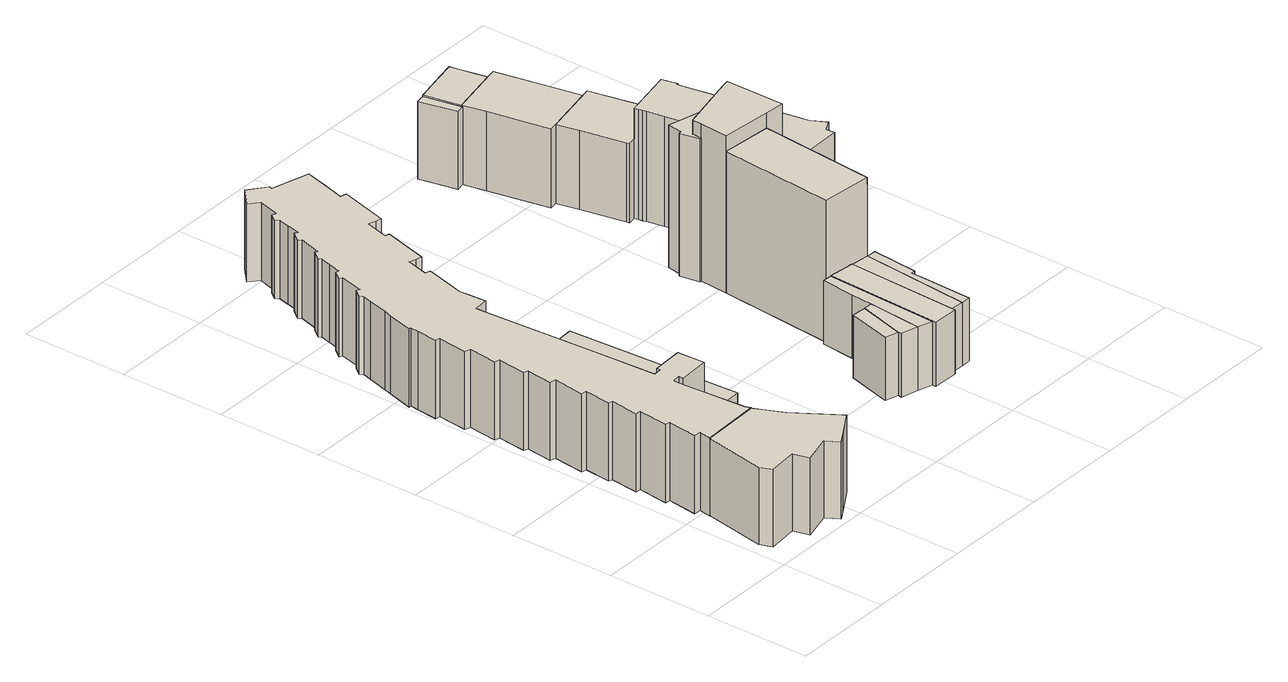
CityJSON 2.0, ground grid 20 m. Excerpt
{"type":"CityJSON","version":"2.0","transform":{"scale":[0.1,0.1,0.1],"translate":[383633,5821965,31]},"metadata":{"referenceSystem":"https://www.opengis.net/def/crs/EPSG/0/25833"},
"CityObjects":{
"building1":{"type":"Building","attributes":{"Gemeindeschluessel":"11000004","function":"31001_1010"},"address":[{"country":"Germany","locality":"Berlin","thoroughfareNumber":"60, 60A, 60B, 60C, 60D, 60E","thoroughfareName":"Heilmannring"}],"children":["building1-1","building1-2"]},
"building1-1":{"type":"BuildingPart","attributes":{"BezugspunktDach":"2200","measuredHeight":14.91,"storeysAboveGround":6},"parents":["building1"],"geometry":[{"type":"MultiSurface","lod":"1","boundaries":[[[0,1,2,3,4,5,6,7,8,9,10,11,12,13,14,15,16,17,18,19,20,21,22,23,24,25,26,27,28,29,30,31,32,33,34,35,36,37,38,39,40,41,42,43,44,45,46,47,48,49,50,51,52,53,54,55,56,57,58,59,60,61,62,63,64,65,66,67,68,69,70,71,72,73,74,75,76,77,78,79,80,81,82,83,84,85]],[[86,87,88,89,90,91,92,93,94,95,96,97,98,99,100,101,102,103,104,105,106,107,108,109,110,111,112,113,114,115,116,117,118,119,120,121,122,123,124,125,126,127,128,129,130,131,132,133,134,135,136,137,138,139,140,141,142,143,144,145,146,147,148,149,150,151,152,153,154,155,156,157,158,159,160,161,162,163,164,165,166,167,168,169,170,171]],[[86,171,85,84]],[[87,86,84,83]],[[88,87,83,82]],[[89,88,82,81]],[[90,89,81,80]],[[91,90,80,79]],[[92,91,79,78]],[[93,92,78,77]],[[94,93,77,76]],[[95,94,76,75]],[[96,95,75,74]],[[97,96,74,73]],[[98,97,73,72]],[[99,98,72,71]],[[100,99,71,70]],[[101,100,70,69]],[[102,101,69,68]],[[103,102,68,67]],[[104,103,67,66]],[[105,104,66,65]],[[106,105,65,64]],[[107,106,64,63]],[[108,107,63,62]],[[109,108,62,61]],[[110,109,61,60]],[[111,110,60,59]],[[112,111,59,58]],[[113,112,58,57]],[[114,113,57,56]],[[115,114,56,55]],[[116,115,55,54]],[[117,116,54,53]],[[118,117,53,52]],[[119,118,52,51]],[[120,119,51,50]],[[121,120,50,49]],[[122,121,49,48]],[[123,122,48,47]],[[124,123,47,46]],[[125,124,46,45]],[[126,125,45,44]],[[127,126,44,43]],[[128,127,43,42]],[[129,128,42,41]],[[130,129,41,40]],[[131,130,40,39]],[[132,131,39,38]],[[133,132,38,37]],[[134,133,37,36]],[[135,134,36,35]],[[136,135,35,34]],[[137,136,34,33]],[[138,137,33,32]],[[139,138,32,31]],[[140,139,31,30]],[[141,140,30,29]],[[142,141,29,28]],[[143,142,28,27]],[[144,143,27,26]],[[145,144,26,25]],[[146,145,25,24]],[[147,146,24,23]],[[148,147,23,22]],[[149,148,22,21]],[[150,149,21,20]],[[172,173,20,19]],[[151,150,174,175]],[[152,151,19,18]],[[153,152,18,17]],[[154,153,17,16]],[[155,154,16,15]],[[156,155,15,14]],[[157,156,14,13]],[[158,157,13,12]],[[159,158,12,11]],[[160,159,11,10]],[[161,160,10,9]],[[162,161,9,8]],[[163,162,8,7]],[[164,163,7,6]],[[165,164,6,5]],[[166,165,5,4]],[[167,166,4,3]],[[168,167,3,2]],[[169,168,2,1]],[[170,169,1,0]],[[171,170,0,85]],[[175,174,173,172]]]}]},
"building1-2":{"type":"BuildingPart","attributes":{"BezugspunktDach":"2200","measuredHeight":14.7,"storeysAboveGround":6},"parents":["building1"],"geometry":[{"type":"Solid","lod":"1","boundaries":[[[[176,177,178,179,180,181,182,183,184,173,172,185]],[[175,174,186,187,188,189,190,191,192,193,194,195]],[[175,195,185,172]],[[186,174,173,184]],[[187,186,184,183]],[[188,187,183,182]],[[189,188,182,181]],[[190,189,181,180]],[[191,190,180,179]],[[192,191,179,178]],[[193,192,178,177]],[[194,193,177,176]],[[195,194,176,185]],[[174,175,172,173]]]]}]},
"building2":{"type":"Building","attributes":{"Gemeindeschluessel":"11000004","BezugspunktDach":"2200","function":"31001_2460","measuredHeight":2.63,"storeysAboveGround":1},"address":[{"country":"Germany","locality":"Berlin","thoroughfareNumber":"60 (3)","thoroughfareName":"Heilmannring"}],"geometry":[{"type":"Solid","lod":"1","boundaries":[[[[196,197,198,199]],[[200,201,202,203]],[[200,203,199,198]],[[201,200,198,197]],[[202,201,197,196]],[[203,202,196,199]]]]}]},
"building3":{"type":"Building","attributes":{"Gemeindeschluessel":"11000004","function":"31001_1010"},"address":[{"country":"Germany","locality":"Berlin","thoroughfareNumber":"58, 58A, 58B, 58C","thoroughfareName":"Heilmannring"}],"children":["building3-1","building3-2","building3-3","building3-4","building3-5","building3-6","building3-7","building3-8","building3-9","building3-10","building3-11","building3-12","building3-13","building3-14","building3-15"]},
"building3-1":{"type":"BuildingPart","attributes":{"BezugspunktDach":"2200","measuredHeight":26.98,"storeysAboveGround":3},"parents":["building3"],"geometry":[{"type":"MultiSurface","lod":"1","boundaries":[[[204,205,206,207]],[[208,209,210,211]],[[208,211,207,206]],[[210,209,205,204]],[[212,213,214,215,216,217,218,219,204,207]],[[206,205,209,208,220]],[[210,219,218,221]],[[221,217,216,215,222]],[[211,223,222,214,213,212]]]}]},
"building3-2":{"type":"BuildingPart","attributes":{"BezugspunktDach":"2200","measuredHeight":15.05,"storeysAboveGround":3},"parents":["building3"],"geometry":[{"type":"MultiSurface","lod":"1","boundaries":[[[224,225,226,227,228,229,230,231]],[[232,233,234,235,236,237,238,239]],[[240,241,242,243,231,230]],[[233,232,230,229]],[[234,233,229,228]],[[236,235,227,226]],[[237,236,226,225]],[[238,237,225,224]],[[239,238,224,231]],[[232,239,243,242,241,240]],[[235,234,228,227]]]}]},
"building3-3":{"type":"BuildingPart","attributes":{"BezugspunktDach":"2200","measuredHeight":15.01,"storeysAboveGround":3},"parents":["building3"],"geometry":[{"type":"MultiSurface","lod":"1","boundaries":[[[242,241,244,245,246,247,248,249]],[[250,251,252,253,254,232,239,255]],[[250,255,249,248]],[[251,250,248,247]],[[252,251,247,246]],[[253,252,246,245]],[[254,253,245,244]],[[232,254,244,241]],[[255,256,257,239,242,249]],[[239,232,241,242]],[[239,257,256,255,258]]]}]},
"building3-4":{"type":"BuildingPart","attributes":{"BezugspunktDach":"2200","measuredHeight":12.08,"storeysAboveGround":3},"parents":["building3"],"geometry":[{"type":"MultiSurface","lod":"1","boundaries":[[[259,260,261,262,263]],[[264,265,266,267,268]],[[264,268,263,262]],[[269,270,264,262,261]],[[266,265,261,260]],[[267,259,260,259]],[[268,267,259,263]],[[265,264,270,269]],[[266,260,259,267]]]}]},
"building3-5":{"type":"BuildingPart","attributes":{"BezugspunktDach":"2200","measuredHeight":12.02,"storeysAboveGround":3},"parents":["building3"],"geometry":[{"type":"MultiSurface","lod":"1","boundaries":[[[270,269,271,272]],[[273,265,264,274]],[[273,274,272,271]],[[265,273,271,269]],[[274,264,270,272]],[[275,264,276,265,277,269,270]]]}]},
"building3-6":{"type":"BuildingPart","attributes":{"BezugspunktDach":"2200","measuredHeight":14.81,"storeysAboveGround":3},"parents":["building3"],"geometry":[{"type":"MultiSurface","lod":"1","boundaries":[[[278,279,256,280]],[[255,238,281,282]],[[255,282,280,256]],[[281,238,279,278]],[[282,281,278,280]],[[238,239,257,279]],[[255,256,257,239]]]}]},
"building3-7":{"type":"BuildingPart","attributes":{"BezugspunktDach":"2200","measuredHeight":21.04,"storeysAboveGround":3},"parents":["building3"],"geometry":[{"type":"MultiSurface","lod":"1","boundaries":[[[283,284,285,286,287,288,289,290]],[[291,292,293,294,295,296,297,298]],[[291,298,290,289]],[[293,299,300,288,287]],[[294,293,287,286]],[[295,294,286,285]],[[296,295,285,284]],[[297,296,284,283]],[[298,297,283,290]],[[292,291,289,288]],[[292,300,299,293]]]}]},
"building3-8":{"type":"BuildingPart","attributes":{"BezugspunktDach":"2200","measuredHeight":27.16,"storeysAboveGround":3},"parents":["building3"],"geometry":[{"type":"MultiSurface","lod":"1","boundaries":[[[301,302,303,304,305,306,307,308]],[[309,310,311,312,313,314,315,316]],[[309,316,308,307]],[[310,309,307,306]],[[311,310,306,305]],[[312,311,305,304]],[[315,314,302,301]],[[316,315,301,308]],[[312,317,304,303,313]],[[314,313,318,303,302]]]}]},
"building3-9":{"type":"BuildingPart","attributes":{"BezugspunktDach":"2200","measuredHeight":29.91,"storeysAboveGround":3},"parents":["building3"],"geometry":[{"type":"MultiSurface","lod":"1","boundaries":[[[319,320,321,322,323,324,325,326]],[[314,313,312,327,292,291,209,208]],[[314,208,326,325]],[[303,302,314,325,324]],[[312,304,303,313,324,323]],[[327,312,323,322]],[[292,300,328,327,322,321]],[[209,291,320,319]],[[208,206,205,209,319,326]],[[314,302,303,313]],[[313,303,304,312]],[[327,328,300,292]],[[291,292,288,289,329]],[[209,205,206,208]]]}]},
"building3-10":{"type":"BuildingPart","attributes":{"BezugspunktDach":"2200","measuredHeight":12.08,"storeysAboveGround":3},"parents":["building3"],"geometry":[{"type":"MultiSurface","lod":"1","boundaries":[[[330,219,218,331]],[[221,210,332,333]],[[334,335,219,330]],[[333,332,330,331]],[[333,336,331,218,221]],[[210,221,218,219]],[[332,210,335,334]]]}]},
"building3-11":{"type":"BuildingPart","attributes":{"BezugspunktDach":"2200","measuredHeight":12.14,"storeysAboveGround":3},"parents":["building3"],"geometry":[{"type":"MultiSurface","lod":"1","boundaries":[[[337,338,216,215,339,340]],[[341,222,221,333,342,343]],[[341,343,340,339]],[[214,344,345,339,215]],[[331,218,221,216,338]],[[342,333,338,337]],[[343,342,337,340]],[[222,341,345,344,214]],[[218,221,346,222,215,216]],[[333,221,218,331]]]}]},
"building3-12":{"type":"BuildingPart","attributes":{"BezugspunktDach":"2200","measuredHeight":12.06,"storeysAboveGround":3},"parents":["building3"],"geometry":[{"type":"MultiSurface","lod":"1","boundaries":[[[344,214,213,347,348,260,259]],[[266,349,350,211,222,341,267]],[[349,266,260,348]],[[350,349,348,347]],[[211,350,347,213]],[[267,341,344,259]],[[267,259,260,266,351]],[[211,213,214,222]],[[352,222,214,344,341]]]}]},
"building3-13":{"type":"BuildingPart","attributes":{"BezugspunktDach":"2200","measuredHeight":11.99,"storeysAboveGround":3},"parents":["building3"],"geometry":[{"type":"Solid","lod":"1","boundaries":[[[[353,354,355,356,357,358,335,334]],[[210,359,360,361,362,363,364,332]],[[359,210,335,358]],[[360,359,358,357]],[[361,360,357,356]],[[362,361,356,355]],[[363,362,355,354]],[[364,363,354,353]],[[332,364,353,334]],[[210,332,334,335]]]]}]},
"building3-14":{"type":"BuildingPart","attributes":{"BezugspunktDach":"2200","measuredHeight":21.17,"storeysAboveGround":3},"parents":["building3"],"geometry":[{"type":"MultiSurface","lod":"1","boundaries":[[[365,366,367,368,369,328,299,370,371,372,373,374,375,376,377]],[[378,379,380,381,382,383,384,293,327,385,386,387,388,389,390]],[[391,392,377,376]],[[379,378,376,375]],[[380,379,375,374]],[[381,380,374,373]],[[382,381,373,372]],[[383,382,372,371]],[[384,383,371,370]],[[293,384,370,299]],[[385,327,328,369]],[[386,385,369,368]],[[387,386,368,367]],[[388,387,367,366]],[[389,388,366,365]],[[390,389,365,377]],[[378,390,392,391]],[[393,293,299,300,292]],[[327,292,394,300,328,395]]]}]},
"building3-15":{"type":"BuildingPart","attributes":{"BezugspunktDach":"2200","measuredHeight":15.1,"storeysAboveGround":3},"parents":["building3"],"geometry":[{"type":"MultiSurface","lod":"1","boundaries":[[[396,397,398,392,391,399,228,227]],[[234,400,378,390,401,402,403,235]],[[234,228,227,228]],[[400,234,228,399]],[[378,400,399,391]],[[401,390,392,398]],[[402,401,398,397]],[[403,402,397,396]],[[235,403,396,227]],[[235,227,228,234]],[[404,390,378,391,392]]]}]}
},
"vertices":[
[11,715,157],[5,659,157],[15,655,157],[9,601,157],[19,598,157],[13,544,157],[21,541,157],[15,491,157],[26,489,157],[19,430,157],[29,428,157],[24,378,157],[31,376,157],[25,323,157],[35,322,157],[28,265,157],[38,264,157],[31,207,157],[44,206,157],[40,184,157],[154,188,157],[150,198,157],[143,311,157],[142,337,157],[157,339,157],[157,329,157],[217,333,157],[214,385,157],[154,382,157],[155,375,157],[139,374,157],[133,492,157],[120,707,157],[119,725,157],[147,727,157],[145,761,157],[144,779,157],[150,802,157],[164,854,157],[154,857,157],[165,898,157],[178,894,157],[189,891,157],[212,976,157],[204,978,157],[216,1022,157],[231,1018,157],[241,1015,157],[266,1106,157],[254,1109,157],[266,1151,157],[277,1192,157],[205,1212,157],[207,1218,157],[174,1243,157],[143,1215,157],[161,1199,157],[149,1159,157],[142,1162,157],[131,1148,157],[136,1141,157],[131,1120,157],[125,1095,157],[120,1099,157],[106,1081,157],[111,1076,157],[99,1034,157],[95,1037,157],[82,1020,157],[85,1015,157],[80,995,157],[73,971,157],[67,972,157],[55,956,157],[60,953,157],[50,909,157],[44,912,157],[32,897,157],[37,891,157],[32,873,157],[21,835,157],[17,820,157],[3,772,157],[8,772,157],[6,755,157],[2,716,157],[6,755,8],[8,772,8],[3,772,8],[17,820,8],[21,835,8],[32,873,8],[37,891,8],[32,897,8],[44,912,8],[50,909,8],[60,953,8],[55,956,8],[67,972,8],[73,971,8],[80,995,8],[85,1015,8],[82,1020,8],[95,1037,8],[99,1034,8],[111,1076,8],[106,1081,8],[120,1099,8],[125,1095,8],[131,1120,8],[136,1141,8],[131,1148,8],[142,1162,8],[149,1159,8],[161,1199,8],[143,1215,8],[174,1243,8],[207,1218,8],[205,1212,8],[277,1192,8],[266,1151,8],[254,1109,8],[266,1106,8],[241,1015,8],[231,1018,8],[216,1022,8],[204,978,8],[212,976,8],[189,891,8],[178,894,8],[165,898,8],[154,857,8],[164,854,8],[150,802,8],[144,779,8],[145,761,8],[147,727,8],[119,725,8],[120,707,8],[133,492,8],[139,374,8],[155,375,8],[154,382,8],[214,385,8],[217,333,8],[157,329,8],[157,339,8],[142,337,8],[143,311,8],[150,198,8],[154,188,8],[40,184,8],[44,206,8],[31,207,8],[38,264,8],[28,265,8],[35,322,8],[25,323,8],[31,376,8],[24,378,8],[29,428,8],[19,430,8],[26,489,8],[15,491,8],[21,541,8],[13,544,8],[19,598,8],[9,601,8],[15,655,8],[5,659,8],[11,715,8],[2,716,8],[40,184,156],[154,188,156],[154,188,9],[40,184,9],
[28,44,156],[85,49,156],[93,19,156],[148,34,156],[163,10,156],[186,24,156],[233,53,156],[179,135,156],[162,172,156],[19,67,156],[162,172,9],[179,135,9],[233,53,9],[186,24,9],[163,10,9],[148,34,9],[93,19,9],[85,49,9],[28,44,9],[19,67,9],
[256,337,49],[313,340,49],[295,670,49],[238,667,49],[295,670,23],[313,340,23],[256,337,23],[238,667,23],
[675,357,275],[694,578,275],[598,586,275],[579,366,275],[598,586,5],[694,578,5],[675,357,5],[579,366,5],[579,366,66],[579,366,126],[590,365,126],[590,365,127],[639,360,127],[639,360,66],[639,360,126],[675,357,126],[598,586,110],[639,360,5],[590,365,5],[585,365,5],
[597,1126,156],[606,1084,156],[629,969,156],[644,972,156],[741,992,156],[709,1151,156],[692,1148,156],[597,1128,156],[692,1148,5],[709,1151,5],[741,992,5],[644,972,5],[629,969,5],[606,1084,5],[597,1126,5],[597,1128,5],[692,1148,69],[692,1148,155],[597,1128,155],[597,1128,118],
[687,1171,155],[681,1203,155],[678,1217,155],[648,1211,155],[596,1200,155],[583,1197,155],[596,1200,5],[648,1211,5],[678,1217,5],[681,1203,5],[687,1171,5],[583,1197,5],[583,1197,153],[597,1128,153],[587,1177,5],
[554,158,126],[563,261,126],[547,262,126],[523,174,126],[521,167,126],[523,174,5],[547,262,5],[563,261,5],[554,158,5],[521,167,5],[547,262,125],[523,174,125],
[520,264,125],[497,181,125],[520,264,5],[497,181,5],[523,174,86],[526,185,5],[547,262,65],
[581,1123,153],[597,1126,153],[566,1194,153],[581,1123,5],[566,1194,5],
[826,542,216],[825,558,216],[845,569,216],[830,597,216],[810,706,216],[731,688,216],[731,575,216],[731,539,216],[731,575,5],[731,688,5],[810,706,5],[830,597,5],[845,569,5],[825,558,5],[826,542,5],[731,539,5],[810,706,215],[731,688,215],
[599,640,277],[602,640,277],[604,659,277],[702,682,277],[634,699,277],[602,707,277],[598,679,277],[592,678,277],[598,679,5],[602,707,5],[634,699,5],[702,682,5],[604,659,5],[602,640,5],[599,640,5],[592,678,5],[702,682,141],[604,659,73],
[694,578,304],[731,575,304],[731,688,304],[716,685,304],[702,682,304],[604,659,304],[602,640,304],[598,586,304],[716,685,5],[716,685,215],[731,575,141],
[657,148,126],[631,149,126],[657,148,5],[631,149,5],[657,148,125],[675,357,125],[631,149,86],
[631,142,127],[631,149,127],[582,150,127],[581,143,127],[582,150,5],[631,142,5],[581,143,5],[582,150,126],[582,150,75],[634,361,5],
[572,366,126],[566,302,126],[566,302,5],[572,366,5],[561,243,5],[586,266,5],
[676,148,125],[679,249,125],[679,262,125],[679,270,125],[687,269,125],[694,356,125],[694,356,5],[687,269,5],[679,270,5],[679,262,5],[679,249,5],[676,148,5],
[688,836,215],[689,829,215],[691,822,215],[697,790,215],[713,700,215],[807,720,215],[792,799,215],[786,835,215],[789,835,215],[786,850,215],[784,856,215],[783,864,215],[686,844,215],[783,864,5],[784,856,5],[786,850,5],[789,835,5],[786,835,5],[792,799,5],[807,720,5],[713,700,5],[697,790,5],[691,822,5],[689,829,5],[688,836,5],[686,844,5],[783,864,156],[686,844,156],[739,690,5],[731,688,188],[716,685,112],
[653,930,156],[670,847,156],[671,841,156],[756,995,156],[756,995,5],[671,841,5],[670,847,5],[653,930,5],[686,844,61]
]}
